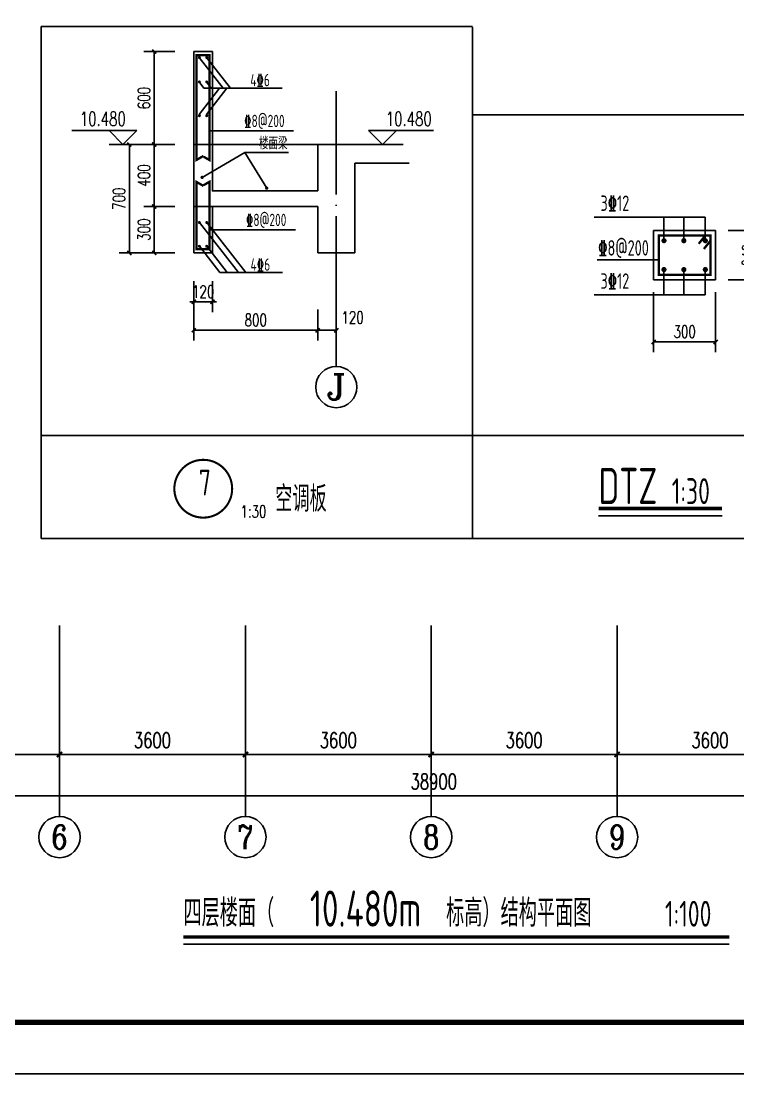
# Model space of a CAD drawing. Extents: x 1051052 to 1482120, y -981644 to -673261.
# Drawn here: x 1245401 to 1259289, y -924648 to -904252 of the extents above; entities that cross this region are included whole.
import ezdxf
from ezdxf.enums import TextEntityAlignment as Align

# ---------------------------------------------------------------- set-up
doc = ezdxf.new("R2010")
doc.units = 0
doc.header["$LTSCALE"] = 1000
doc.header["$MEASUREMENT"] = 0
doc.linetypes.add('DOTE', pattern=[2.42, 2, -0.2, 0.02, -0.2])
doc.linetypes.add('线型3', pattern=[750, 500, -250])
for name, color, linetype in [('82', 2, 'Continuous'), ('A-Fixt', 81, 'Continuous'), ('AXIS', 3, 'Continuous'), ('AXIS_TEXT', 7, 'Continuous'), ('DIM_ELEV', 3, 'Continuous'), ('DIM_IDEN', 3, 'Continuous'), ('DIM_LEAD', 3, 'Continuous'), ('DIM_SYMB', 3, 'Continuous'), ('DOTE', 1, 'DOTE'), ('PUB_DIM', 3, 'Continuous'), ('PUB_TEXT', 7, 'Continuous'), ('TK', 142, 'Continuous'), ('剖面钢筋', 1, 'Continuous'), ('填充', 8, 'Continuous'), ('钢筋', 1, 'Continuous')]:
    doc.layers.add(name, color=color, linetype=linetype)
doc.layers.add('BEAM-DASH', color=4, linetype='线型3', lineweight=25)
doc.layers.add('TAB', color=7, linetype='Continuous', lineweight=25)
doc.styles.add('_TCH_AXIS', font='COMPLEX', dxfattribs={"bigfont": 'GBCBIG'})
doc.styles.add('_TCH_DIM', font='SIMPLEX', dxfattribs={"bigfont": 'GBCBIG'})
doc.styles.add('_TCH_DIM_T3', font='SIMPLEX', dxfattribs={"width": 0.705882, "bigfont": 'GBCBIG'})
doc.styles.add('COMPLEX', font='COMPLEX')
doc.styles.get("Standard").update_dxf_attribs({"font": 'tssdeng.shx', "width": 0.7, "bigfont": '0hztxt.shx'})
doc.styles.add('TSSD_Dimension', font='Tssdeng.shx', dxfattribs={"width": 0.7, "bigfont": 'Hztxt.shx'})
doc.styles.add('TSSD_Norm', font='Tssdeng.shx', dxfattribs={"width": 0.7, "bigfont": 'hztxt.shx'})
doc.dimstyles.new('_TCH_ARCH&&100', dxfattribs={"dimtxt": 297.5, "dimasz": 100, "dimexe": 250, "dimexo": 300, "dimgap": 126.25, "dimtad": 1, "dimdec": 0, "dimzin": 0, "dimdsep": 46, "dimtxsty": '_TCH_DIM_T3', "dimblk": 'ARCHTICK', "dimcen": 0.09, "dimclrt": 7, "dimazin": 2, "dimtfac": 1, "dimtdec": 0, "dimtix": 1, "dimtmove": 2, "dimatfit": 3, "dimfxl": 0, "dimtolj": 1, "dimtzin": 0, "dimarcsym": 0})
doc.dimstyles.new('TCH-25-0.4&&80', dxfattribs={"dimtxt": 238, "dimasz": 80, "dimexe": 200, "dimexo": 240, "dimgap": 80, "dimtad": 1, "dimdec": 0, "dimlfac": 0.25, "dimzin": 0, "dimdsep": 46, "dimtxsty": '_TCH_DIM_T3', "dimblk": 'ARCHTICK', "dimcen": 0.09, "dimclrt": 7, "dimazin": 2, "dimtfac": 1, "dimtdec": 0, "dimtix": 1, "dimtmove": 2, "dimatfit": 3, "dimfxl": 0, "dimtolj": 1, "dimtzin": 0, "dimarcsym": 0})
doc.dimstyles.new('TCH-30--80', dxfattribs={"dimtxt": 238, "dimasz": 80, "dimexe": 200, "dimexo": 240, "dimgap": 80, "dimtad": 1, "dimdec": 0, "dimlfac": 0.333333, "dimzin": 0, "dimdsep": 46, "dimtxsty": '_TCH_DIM_T3', "dimblk": 'ARCHTICK', "dimcen": 0.09, "dimclrt": 7, "dimazin": 2, "dimtfac": 1, "dimtdec": 0, "dimtix": 1, "dimtmove": 2, "dimatfit": 3, "dimfxl": 0, "dimtolj": 1, "dimtzin": 0, "dimarcsym": 0})

# ---------------------------------------------------------------- blocks, each defined once
blk = doc.blocks.new('_ArchTick')
at = {"color": 0, "linetype": 'ByBlock', "const_width": 0.4}
blk.add_lwpolyline([(-0.5, -0.5), (0.5, 0.5)], dxfattribs=at)
blk = doc.blocks.new('*D348')
at = {"layer": 'AXIS', "color": 0, "lineweight": -2, "transparency": 16777216}
for p, q in [((1246147, -916960), (1246147, -918710)), ((1249747, -916960), (1249747, -918710)), ((1246147, -918460), (1249747, -918460))]:
    blk.add_line(p, q, dxfattribs=at)
at = {"layer": 'Defpoints', "color": 0, "transparency": 16777216}
for p in [(1246147, -915960), (1249747, -915960), (1249747, -918460)]:
    blk.add_point(p, dxfattribs=at)
at = {"layer": 'AXIS', "color": 0, "lineweight": -2, "transparency": 16777216, "xscale": 100, "yscale": 100, "zscale": 100, "rotation": 180}
blk.add_blockref('_ArchTick', (1246147, -918460), dxfattribs=at)
at = {"layer": 'AXIS', "color": 0, "lineweight": -2, "transparency": 16777216, "xscale": 100, "yscale": 100, "zscale": 100}
blk.add_blockref('_ArchTick', (1249747, -918460), dxfattribs=at)
at = {"layer": 'AXIS', "color": 7, "transparency": 16777216, "insert": (1247947, -918185), "char_height": 297.5, "attachment_point": 5, "style": '_TCH_DIM_T3'}
blk.add_mtext('\\A1;3600', dxfattribs=at)
blk = doc.blocks.new('*D349')
at = {"layer": 'AXIS', "color": 0, "lineweight": -2, "transparency": 16777216}
for p, q in [((1249747, -916960), (1249747, -918710)), ((1253347, -916960), (1253347, -918710)), ((1249747, -918460), (1253347, -918460))]:
    blk.add_line(p, q, dxfattribs=at)
at = {"layer": 'Defpoints', "color": 0, "transparency": 16777216}
for p in [(1249747, -915960), (1253347, -915960), (1253347, -918460)]:
    blk.add_point(p, dxfattribs=at)
at = {"layer": 'AXIS', "color": 0, "lineweight": -2, "transparency": 16777216, "xscale": 100, "yscale": 100, "zscale": 100, "rotation": 180}
blk.add_blockref('_ArchTick', (1249747, -918460), dxfattribs=at)
at = {"layer": 'AXIS', "color": 0, "lineweight": -2, "transparency": 16777216, "xscale": 100, "yscale": 100, "zscale": 100}
blk.add_blockref('_ArchTick', (1253347, -918460), dxfattribs=at)
at = {"layer": 'AXIS', "color": 7, "transparency": 16777216, "insert": (1251547, -918185), "char_height": 297.5, "attachment_point": 5, "style": '_TCH_DIM_T3'}
blk.add_mtext('\\A1;3600', dxfattribs=at)
blk = doc.blocks.new('*D350')
at = {"layer": 'AXIS', "color": 0, "lineweight": -2, "transparency": 16777216}
for p, q in [((1253347, -916960), (1253347, -918710)), ((1256947, -916960), (1256947, -918710)), ((1253347, -918460), (1256947, -918460))]:
    blk.add_line(p, q, dxfattribs=at)
at = {"layer": 'Defpoints', "color": 0, "transparency": 16777216}
for p in [(1253347, -915960), (1256947, -915960), (1256947, -918460)]:
    blk.add_point(p, dxfattribs=at)
at = {"layer": 'AXIS', "color": 0, "lineweight": -2, "transparency": 16777216, "xscale": 100, "yscale": 100, "zscale": 100, "rotation": 180}
blk.add_blockref('_ArchTick', (1253347, -918460), dxfattribs=at)
at = {"layer": 'AXIS', "color": 0, "lineweight": -2, "transparency": 16777216, "xscale": 100, "yscale": 100, "zscale": 100}
blk.add_blockref('_ArchTick', (1256947, -918460), dxfattribs=at)
at = {"layer": 'AXIS', "color": 7, "transparency": 16777216, "insert": (1255147, -918185), "char_height": 297.5, "attachment_point": 5, "style": '_TCH_DIM_T3'}
blk.add_mtext('\\A1;3600', dxfattribs=at)
blk = doc.blocks.new('*D351')
at = {"layer": 'AXIS', "color": 0, "lineweight": -2, "transparency": 16777216}
for p, q in [((1256947, -916960), (1256947, -918710)), ((1260547, -916960), (1260547, -918710)), ((1256947, -918460), (1260547, -918460))]:
    blk.add_line(p, q, dxfattribs=at)
at = {"layer": 'Defpoints', "color": 0, "transparency": 16777216}
for p in [(1256947, -915960), (1260547, -915960), (1260547, -918460)]:
    blk.add_point(p, dxfattribs=at)
at = {"layer": 'AXIS', "color": 0, "lineweight": -2, "transparency": 16777216, "xscale": 100, "yscale": 100, "zscale": 100, "rotation": 180}
blk.add_blockref('_ArchTick', (1256947, -918460), dxfattribs=at)
at = {"layer": 'AXIS', "color": 0, "lineweight": -2, "transparency": 16777216, "xscale": 100, "yscale": 100, "zscale": 100}
blk.add_blockref('_ArchTick', (1260547, -918460), dxfattribs=at)
at = {"layer": 'AXIS', "color": 7, "transparency": 16777216, "insert": (1258747, -918185), "char_height": 297.5, "attachment_point": 5, "style": '_TCH_DIM_T3'}
blk.add_mtext('\\A1;3600', dxfattribs=at)
blk = doc.blocks.new('*D354')
at = {"layer": 'AXIS', "color": 0, "lineweight": -2, "transparency": 16777216}
for p, q in [((1233947, -917760), (1233947, -919510)), ((1272847, -917760), (1272847, -919510)), ((1233947, -919260), (1272847, -919260))]:
    blk.add_line(p, q, dxfattribs=at)
at = {"layer": 'Defpoints', "color": 0, "transparency": 16777216}
for p in [(1233947, -915960), (1272847, -915960), (1272847, -919260)]:
    blk.add_point(p, dxfattribs=at)
at = {"layer": 'AXIS', "color": 0, "lineweight": -2, "transparency": 16777216, "xscale": 100, "yscale": 100, "zscale": 100, "rotation": 180}
blk.add_blockref('_ArchTick', (1233947, -919260), dxfattribs=at)
at = {"layer": 'AXIS', "color": 0, "lineweight": -2, "transparency": 16777216, "xscale": 100, "yscale": 100, "zscale": 100}
blk.add_blockref('_ArchTick', (1272847, -919260), dxfattribs=at)
at = {"layer": 'AXIS', "color": 7, "transparency": 16777216, "insert": (1253397, -918985), "char_height": 297.5, "attachment_point": 5, "style": '_TCH_DIM_T3'}
blk.add_mtext('\\A1;38900', dxfattribs=at)
blk = doc.blocks.new('_AXISO')
blk.add_circle((0, 0), 0.5)
at = {"layer": 'AXIS_TEXT', "style": 'COMPLEX', "width": 1.041667}
blk.add_attdef('A', text='', height=0.56, dxfattribs=at).set_placement((-0.25, -0.28), (0.25, -0.28), align=Align.FIT)
blk = doc.blocks.new('*D379')
at = {"layer": 'AXIS', "color": 0, "lineweight": -2, "transparency": 16777216}
for p, q in [((1243147, -916960), (1243147, -918710)), ((1246147, -916960), (1246147, -918710)), ((1243147, -918460), (1246147, -918460))]:
    blk.add_line(p, q, dxfattribs=at)
at = {"layer": 'Defpoints', "color": 0, "transparency": 16777216}
for p in [(1243147, -915960), (1246147, -915960), (1246147, -918460)]:
    blk.add_point(p, dxfattribs=at)
at = {"layer": 'AXIS', "color": 0, "lineweight": -2, "transparency": 16777216, "xscale": 100, "yscale": 100, "zscale": 100, "rotation": 180}
blk.add_blockref('_ArchTick', (1243147, -918460), dxfattribs=at)
at = {"layer": 'AXIS', "color": 0, "lineweight": -2, "transparency": 16777216, "xscale": 100, "yscale": 100, "zscale": 100}
blk.add_blockref('_ArchTick', (1246147, -918460), dxfattribs=at)
at = {"layer": 'AXIS', "color": 7, "transparency": 16777216, "insert": (1244647, -918185), "char_height": 297.5, "attachment_point": 5, "style": '_TCH_DIM_T3'}
blk.add_mtext('\\A1;3000', dxfattribs=at)
blk = doc.blocks.new('*D740')
at = {"layer": 'Defpoints', "color": 0, "transparency": 16777216}
for p in [(1247499, -906644), (1248390, -906644), (1248390, -908744)]:
    blk.add_point(p, dxfattribs=at)
at = {"layer": 'PUB_DIM', "color": 0, "lineweight": -2, "transparency": 16777216}
for p, q in [((1247899, -906644), (1247299, -906644)), ((1247499, -908744), (1247499, -906644)), ((1247899, -908744), (1247299, -908744))]:
    blk.add_line(p, q, dxfattribs=at)
at = {"layer": 'PUB_DIM', "color": 0, "lineweight": -2, "transparency": 16777216, "xscale": 80, "yscale": 80, "zscale": 80}
for p, rotation in [((1247499, -906644), 90), ((1247499, -908744), 270)]:
    blk.add_blockref('_ArchTick', p, dxfattribs=dict(at, rotation=rotation))
at = {"layer": 'PUB_DIM', "color": 7, "transparency": 16777216, "insert": (1247300, -907694), "char_height": 238, "attachment_point": 5, "rotation": 90, "style": '_TCH_DIM_T3'}
blk.add_mtext('\\A1;700', dxfattribs=at)
blk = doc.blocks.new('*D741')
at = {"layer": 'Defpoints', "color": 0, "transparency": 16777216}
for p in [(1248750, -908742), (1249110, -908742), (1249110, -909693)]:
    blk.add_point(p, dxfattribs=at)
at = {"layer": 'PUB_DIM', "color": 0, "lineweight": -2, "transparency": 16777216}
for p, q in [((1248750, -909293), (1248750, -909893)), ((1249110, -909293), (1249110, -909893)), ((1248750, -909693), (1248670, -909693)), ((1248750, -909693), (1249110, -909693)), ((1249110, -909693), (1249190, -909693))]:
    blk.add_line(p, q, dxfattribs=at)
at = {"layer": 'PUB_DIM', "color": 0, "lineweight": -2, "transparency": 16777216, "xscale": 80, "yscale": 80, "zscale": 80}
blk.add_blockref('_ArchTick', (1248750, -909693), dxfattribs=at)
at = {"layer": 'PUB_DIM', "color": 0, "lineweight": -2, "transparency": 16777216, "xscale": 80, "yscale": 80, "zscale": 80, "rotation": 180}
blk.add_blockref('_ArchTick', (1249110, -909693), dxfattribs=at)
at = {"layer": 'PUB_DIM', "color": 7, "transparency": 16777216, "insert": (1248930, -909494), "char_height": 238, "attachment_point": 5, "style": '_TCH_DIM_T3'}
blk.add_mtext('\\A1;120', dxfattribs=at)
blk = doc.blocks.new('*D742')
at = {"layer": 'Defpoints', "color": 0, "transparency": 16777216}
for p in [(1247981, -906644), (1249008, -906644), (1249008, -907844)]:
    blk.add_point(p, dxfattribs=at)
at = {"layer": 'PUB_DIM', "color": 0, "lineweight": -2, "transparency": 16777216}
for p, q in [((1248381, -906644), (1247781, -906644)), ((1247981, -907844), (1247981, -906644)), ((1248381, -907844), (1247781, -907844))]:
    blk.add_line(p, q, dxfattribs=at)
at = {"layer": 'PUB_DIM', "color": 0, "lineweight": -2, "transparency": 16777216, "xscale": 80, "yscale": 80, "zscale": 80}
for p, rotation in [((1247981, -906644), 90), ((1247981, -907844), 270)]:
    blk.add_blockref('_ArchTick', p, dxfattribs=dict(at, rotation=rotation))
at = {"layer": 'PUB_DIM', "color": 7, "transparency": 16777216, "insert": (1247782, -907244), "char_height": 238, "attachment_point": 5, "rotation": 90, "style": '_TCH_DIM_T3'}
blk.add_mtext('\\A1;400', dxfattribs=at)
blk = doc.blocks.new('*D743')
at = {"layer": 'Defpoints', "color": 0, "transparency": 16777216}
for p in [(1249008, -907844), (1247981, -908744), (1249002, -908744)]:
    blk.add_point(p, dxfattribs=at)
at = {"layer": 'PUB_DIM', "color": 0, "lineweight": -2, "transparency": 16777216}
for p, q in [((1248381, -907844), (1247781, -907844)), ((1247981, -907844), (1247981, -908744)), ((1248381, -908744), (1247781, -908744))]:
    blk.add_line(p, q, dxfattribs=at)
at = {"layer": 'PUB_DIM', "color": 0, "lineweight": -2, "transparency": 16777216, "xscale": 80, "yscale": 80, "zscale": 80}
for p, rotation in [((1247981, -907844), 90), ((1247981, -908744), 270)]:
    blk.add_blockref('_ArchTick', p, dxfattribs=dict(at, rotation=rotation))
at = {"layer": 'PUB_DIM', "color": 7, "transparency": 16777216, "insert": (1247782, -908294), "char_height": 238, "attachment_point": 5, "rotation": 90, "style": '_TCH_DIM_T3'}
blk.add_mtext('\\A1;300', dxfattribs=at)
blk = doc.blocks.new('*D744')
at = {"layer": 'Defpoints', "color": 0, "transparency": 16777216}
for p in [(1247981, -904844), (1249047, -904844), (1249008, -906644)]:
    blk.add_point(p, dxfattribs=at)
at = {"layer": 'PUB_DIM', "color": 0, "lineweight": -2, "transparency": 16777216}
for p, q in [((1248381, -904844), (1247781, -904844)), ((1247981, -906644), (1247981, -904844)), ((1248381, -906644), (1247781, -906644))]:
    blk.add_line(p, q, dxfattribs=at)
at = {"layer": 'PUB_DIM', "color": 0, "lineweight": -2, "transparency": 16777216, "xscale": 80, "yscale": 80, "zscale": 80}
for p, rotation in [((1247981, -904844), 90), ((1247981, -906644), 270)]:
    blk.add_blockref('_ArchTick', p, dxfattribs=dict(at, rotation=rotation))
at = {"layer": 'PUB_DIM', "color": 7, "transparency": 16777216, "insert": (1247782, -905744), "char_height": 238, "attachment_point": 5, "rotation": 90, "style": '_TCH_DIM_T3'}
blk.add_mtext('\\A1;600', dxfattribs=at)
blk = doc.blocks.new('*D745')
at = {"layer": 'Defpoints', "color": 0, "transparency": 16777216}
for p in [(1251148, -909216), (1251508, -909216), (1251508, -910243)]:
    blk.add_point(p, dxfattribs=at)
at = {"layer": 'PUB_DIM', "color": 0, "lineweight": -2, "transparency": 16777216}
for p, q in [((1251148, -909843), (1251148, -910443)), ((1251508, -909843), (1251508, -910443)), ((1251148, -910243), (1251508, -910243))]:
    blk.add_line(p, q, dxfattribs=at)
at = {"layer": 'PUB_DIM', "color": 0, "lineweight": -2, "transparency": 16777216, "xscale": 80, "yscale": 80, "zscale": 80, "rotation": 180}
blk.add_blockref('_ArchTick', (1251148, -910243), dxfattribs=at)
at = {"layer": 'PUB_DIM', "color": 0, "lineweight": -2, "transparency": 16777216, "xscale": 80, "yscale": 80, "zscale": 80}
blk.add_blockref('_ArchTick', (1251508, -910243), dxfattribs=at)
at = {"layer": 'PUB_DIM', "color": 7, "transparency": 16777216, "insert": (1251823, -909995), "char_height": 238, "attachment_point": 5, "style": '_TCH_DIM_T3'}
blk.add_mtext('\\A1;120', dxfattribs=at)
blk = doc.blocks.new('*D746')
at = {"layer": 'Defpoints', "color": 0, "transparency": 16777216}
for p in [(1248748, -909216), (1251148, -909216), (1251148, -910243)]:
    blk.add_point(p, dxfattribs=at)
at = {"layer": 'PUB_DIM', "color": 0, "lineweight": -2, "transparency": 16777216}
for p, q in [((1248748, -909843), (1248748, -910443)), ((1251148, -909843), (1251148, -910443)), ((1248748, -910243), (1251148, -910243))]:
    blk.add_line(p, q, dxfattribs=at)
at = {"layer": 'PUB_DIM', "color": 0, "lineweight": -2, "transparency": 16777216, "xscale": 80, "yscale": 80, "zscale": 80, "rotation": 180}
blk.add_blockref('_ArchTick', (1248748, -910243), dxfattribs=at)
at = {"layer": 'PUB_DIM', "color": 0, "lineweight": -2, "transparency": 16777216, "xscale": 80, "yscale": 80, "zscale": 80}
blk.add_blockref('_ArchTick', (1251148, -910243), dxfattribs=at)
at = {"layer": 'PUB_DIM', "color": 7, "transparency": 16777216, "insert": (1249948, -910044), "char_height": 238, "attachment_point": 5, "style": '_TCH_DIM_T3'}
blk.add_mtext('\\A1;800', dxfattribs=at)
blk = doc.blocks.new('A2K')
at = {"layer": 'TK'}
blk.add_lwpolyline([(0, 0), (59400, 0), (59400, 42000), (0, 42000)], close=True, dxfattribs=at)
at = {"layer": 'TK', "const_width": 100}
blk.add_lwpolyline([(2500, 1000), (58400, 1000), (58400, 41000), (2500, 41000)], close=True, dxfattribs=at)
blk = doc.blocks.new('*D937')
at = {"layer": 'Defpoints', "color": 0, "transparency": 16777216}
for p in [(1258857, -908307), (1259690, -908307), (1258857, -909267)]:
    blk.add_point(p, dxfattribs=at)
at = {"layer": 'PUB_DIM', "color": 0, "lineweight": -2, "transparency": 16777216}
for p, q in [((1259097, -908307), (1259890, -908307)), ((1259690, -909267), (1259690, -908307)), ((1259097, -909267), (1259890, -909267))]:
    blk.add_line(p, q, dxfattribs=at)
at = {"layer": 'PUB_DIM', "color": 0, "lineweight": -2, "transparency": 16777216, "xscale": 80, "yscale": 80, "zscale": 80}
for p, rotation in [((1259690, -908307), 90), ((1259690, -909267), 270)]:
    blk.add_blockref('_ArchTick', p, dxfattribs=dict(at, rotation=rotation))
at = {"layer": 'PUB_DIM', "color": 7, "transparency": 16777216, "insert": (1259491, -908787), "char_height": 238, "attachment_point": 5, "rotation": 90, "style": '_TCH_DIM_T3'}
blk.add_mtext('\\A1;240', dxfattribs=at)
blk = doc.blocks.new('*D938')
at = {"layer": 'Defpoints', "color": 0, "transparency": 16777216}
for p in [(1257656, -909267), (1258857, -909267), (1258857, -910469)]:
    blk.add_point(p, dxfattribs=at)
at = {"layer": 'PUB_DIM', "color": 0, "lineweight": -2, "transparency": 16777216}
for p, q in [((1257656, -909507), (1257656, -910669)), ((1258857, -909507), (1258857, -910669)), ((1257656, -910469), (1258857, -910469))]:
    blk.add_line(p, q, dxfattribs=at)
at = {"layer": 'PUB_DIM', "color": 0, "lineweight": -2, "transparency": 16777216, "xscale": 80, "yscale": 80, "zscale": 80, "rotation": 180}
blk.add_blockref('_ArchTick', (1257656, -910469), dxfattribs=at)
at = {"layer": 'PUB_DIM', "color": 0, "lineweight": -2, "transparency": 16777216, "xscale": 80, "yscale": 80, "zscale": 80}
blk.add_blockref('_ArchTick', (1258857, -910469), dxfattribs=at)
at = {"layer": 'PUB_DIM', "color": 7, "transparency": 16777216, "insert": (1258257, -910270), "char_height": 238, "attachment_point": 5, "style": '_TCH_DIM_T3'}
blk.add_mtext('\\A1;300', dxfattribs=at)

msp = doc.modelspace()

# ---------------------------------------------------------------- linework, layer by layer
at = {"layer": '82'}
for p, q in [((1258857.341, -908306.912), (1257656.256, -908306.912)), ((1257656.256, -908306.912), (1257656.256, -909045.488)), ((1258857.341, -909266.816), (1258857.341, -908306.912)), ((1257656.256, -909045.488), (1257656.256, -908918.046)), ((1257656.256, -908918.046), (1257656.256, -909266.816)), ((1257656.256, -909266.816), (1258857.341, -909266.816))]:
    msp.add_line(p, q, dxfattribs=at)
at = {"layer": 'A-Fixt', "color": 0}
for p, q in [((1248750.274, -906793.319), (1248750.274, -904843.425)), ((1248750.274, -904843.425), (1249110.018, -904843.425)), ((1248750.274, -908741.863), (1248750.274, -904843.425)), ((1249110.018, -904843.425), (1249110.018, -907543.92)), ((1249110.018, -906643.425), (1251148.639, -906643.62)), ((1251148.639, -906643.62), (1251148.639, -907543.92)), ((1251868.145, -906643.62), (1251148.639, -906643.62)), ((1251868.145, -906643.62), (1252802.818, -906643.62)), ((1248750.274, -908142.98), (1248750.274, -906793.319)), ((1251868.145, -907003.365), (1251868.145, -908741.301)), ((1251868.145, -907003.365), (1252923.084, -907003.365)), ((1250908.827, -907543.92), (1249110.018, -907543.92)), ((1250908.827, -907543.92), (1250938.806, -907543.92)), ((1251148.657, -907843.62), (1249110.018, -907843.62)), ((1249110.018, -907843.62), (1249110.018, -908741.863)), ((1251148.657, -907843.62), (1251148.657, -908741.301)), ((1248750.274, -908741.863), (1249110.018, -908741.863)), ((1251868.145, -908741.301), (1251148.657, -908741.301))]:
    msp.add_line(p, q, dxfattribs=at)
for points in [[(1251148.639, -907543.92), (1249110.018, -907543.92), (1249110.018, -904843.425), (1248750.274, -904843.425), (1248750.274, -908083.624), (1248750.274, -908083.624)], [(1248743.634, -904971.683), (1248750.274, -904971.683)], [(1248743.634, -904971.683), (1248750.274, -904971.683)], [(1248824.377, -904971.683), (1248824.378, -904971.683)], [(1248824.377, -904971.683), (1248824.378, -904971.683)], [(1248743.634, -905443.057), (1248750.274, -905443.057)], [(1248743.634, -905443.057), (1248750.274, -905443.057)], [(1248824.377, -905443.057), (1248824.378, -905443.057)], [(1248824.377, -905443.057), (1248824.378, -905443.057)], [(1248743.634, -906096.755), (1248750.274, -906096.755)], [(1248743.634, -906096.755), (1248750.274, -906096.755)], [(1248824.377, -906096.755), (1248824.378, -906096.755)], [(1248824.377, -906096.755), (1248824.378, -906096.755)], [(1248824.377, -908143.581), (1248824.378, -908143.581)], [(1248824.377, -908143.581), (1248824.378, -908143.581)]]:
    msp.add_lwpolyline(points, dxfattribs=at)
at = {"layer": 'AXIS'}
for p, q in [((1246146.766, -915960.357), (1246146.766, -919659.017)), ((1249746.766, -915960.357), (1249746.766, -919659.017)), ((1253346.766, -915960.357), (1253346.766, -919659.017)), ((1256946.766, -915960.357), (1256946.766, -919659.017))]:
    msp.add_line(p, q, dxfattribs=at)
msp.add_circle((1251508.401, -911341.932), 399.6, dxfattribs=at)
at = {"layer": 'BEAM-DASH', "ltscale": 0.001}
for p, q in [((1248750.274, -906643.62), (1249110.018, -906643.62)), ((1249110.018, -907843.62), (1248750.274, -907843.62))]:
    msp.add_line(p, q, dxfattribs=at)
at = {"layer": 'DIM_ELEV', "color": 0}
for p, q in [((1247645.53, -906373.62), (1246386.296, -906373.62)), ((1247375.53, -906643.62), (1247105.53, -906373.62)), ((1247375.53, -906643.62), (1247645.53, -906373.62)), ((1252404.52, -906643.62), (1252134.52, -906373.62)), ((1252134.52, -906373.62), (1253393.754, -906373.62)), ((1252404.52, -906643.62), (1252674.52, -906373.62)), ((1247904.194, -906643.62), (1247105.53, -906643.62)), ((1251875.856, -906643.62), (1252674.52, -906643.62))]:
    msp.add_line(p, q, dxfattribs=at)
at = {"layer": 'DIM_IDEN', "const_width": 40}
msp.add_lwpolyline([(1249490.911, -913311.507, 1), (1248370.911, -913311.507, 1)], format="xyb", close=True, dxfattribs=at)
at = {"layer": 'DIM_LEAD'}
for p, q in [((1248850.061, -904955.369), (1249316.388, -905551.473)), ((1248991.462, -904955.369), (1249457.789, -905551.473)), ((1248850.061, -905430.742), (1248944.508, -905551.473)), ((1248850.061, -906060.975), (1249248.64, -905551.473)), ((1250458.78, -905551.473), (1248944.508, -905551.473)), ((1248991.462, -905430.742), (1249085.909, -905551.473)), ((1248991.462, -906060.975), (1249390.04, -905551.473)), ((1250682.265, -906379.848), (1249030.501, -906379.848)), ((1248908.933, -907280.676), (1249738.953, -906797.299)), ((1250159.641, -907489.159), (1249738.953, -906797.299)), ((1249738.953, -906797.299), (1250583.258, -906797.299)), ((1248855.918, -908154.414), (1249615.369, -909125.218)), ((1248997.318, -908154.414), (1249756.77, -909125.218)), ((1250717.221, -908296.958), (1249065.456, -908296.958)), ((1248855.918, -908615.717), (1249254.496, -909125.218)), ((1248997.318, -908615.717), (1249395.897, -909125.218)), ((1250464.637, -909125.218), (1249254.496, -909125.218))]:
    msp.add_line(p, q, dxfattribs=at)
at = {"layer": 'DIM_LEAD', "const_width": 32}
for points in [[(1248895.107, -907288.728, 1), (1248922.76, -907272.624, 1)], [(1250167.954, -907502.83, 1), (1250151.328, -907475.488, 1)]]:
    msp.add_lwpolyline(points, format="xyb", close=True, dxfattribs=at)
at = {"layer": 'DIM_SYMB', "const_width": 70}
for points in [[(1256588.168, -913694.269), (1258982.014, -913694.269)], [(1248546.789, -921995.573), (1259119.167, -921995.573)]]:
    msp.add_lwpolyline(points, dxfattribs=at)
at = {"layer": 'DIM_SYMB'}
for points in [[(1256588.168, -913834.269), (1258982.014, -913834.269)], [(1248546.789, -922135.573), (1259119.167, -922135.573)]]:
    msp.add_lwpolyline(points, dxfattribs=at)
at = {"layer": 'DOTE', "linetype": 'DOTE'}
msp.add_line((1251508.401, -905609.885), (1251508.401, -910942.332), dxfattribs=at)
at = {"layer": 'PUB_TEXT'}
for p, q in [((1257856.256, -908051.21), (1256500.764, -908051.21)), ((1257856.256, -908506.912), (1257856.256, -908051.21)), ((1258657.341, -908051.21), (1257856.256, -908051.21)), ((1258241.177, -908506.912), (1258241.177, -908051.21)), ((1258657.341, -908506.912), (1258657.341, -908051.21)), ((1256564.466, -908879.16), (1257756.256, -908879.16)), ((1257856.256, -909066.816), (1257856.256, -909558.512)), ((1258241.177, -909066.816), (1258241.177, -909558.512)), ((1258657.341, -909066.816), (1258657.341, -909558.512)), ((1257856.256, -909558.512), (1256500.764, -909558.512)), ((1258657.341, -909558.512), (1257856.256, -909558.512))]:
    msp.add_line(p, q, dxfattribs=at)
at = {"layer": 'TAB'}
for p, q in [((1245792.963, -904354.761), (1254145.055, -904354.761)), ((1245792.963, -914273.555), (1245792.963, -904354.761)), ((1254145.055, -914273.555), (1254145.055, -904368.991)), ((1254145.055, -906071.065), (1270849.238, -906071.065)), ((1245792.963, -912279.595), (1262497.146, -912279.595)), ((1254145.055, -912279.595), (1270849.238, -912279.595)), ((1245792.963, -914273.555), (1262497.146, -914273.555)), ((1254145.055, -914273.555), (1270849.238, -914273.555))]:
    msp.add_line(p, q, dxfattribs=at)
at = {"layer": '剖面钢筋'}
for points in [[(1248936.859, -906863.894, 45, 45, 0), (1248803.056, -906941.145, 45, 45, 0), (1248803.056, -904914.511, 45, 45, 0), (1249052.679, -904914.511, 45, 45, 0), (1249052.679, -906946.29, 45, 45, 0), (1248938.774, -906880.527, 0, 0, 0)], [(1248936.859, -907447.591, 45, 45, 0), (1248803.056, -907370.34, 45, 45, 0), (1248803.056, -908672.127, 45, 45, 0), (1249052.679, -908672.127, 45, 45, 0), (1249052.679, -907365.195, 45, 45, 0), (1248938.774, -907430.957, 0, 0, 0)]]:
    msp.add_lwpolyline(points, format="xyseb", dxfattribs=at)
at = {"layer": '剖面钢筋', "const_width": 28.8}
for points in [[(1248841.518, -904960.85, -1), (1248870.318, -904960.85, -1)], [(1248983.349, -904960.85, -1), (1249012.149, -904960.85, -1)], [(1248841.518, -905432.224, -1), (1248870.318, -905432.224, -1)], [(1248983.349, -905432.224, -1), (1249012.149, -905432.224, -1)], [(1248841.518, -906085.922, -1), (1248870.318, -906085.922, -1)], [(1248983.349, -906085.922, -1), (1249012.149, -906085.922, -1)], [(1248841.518, -908154.414, 1), (1248870.318, -908154.414, 1)], [(1248983.349, -908154.414, 1), (1249012.149, -908154.414, 1)], [(1248841.518, -908615.717, 1), (1248870.318, -908615.717, 1)], [(1248983.349, -908615.717, 1), (1249012.149, -908615.717, 1)]]:
    msp.add_lwpolyline(points, format="xyb", close=True, dxfattribs=at)
at = {"layer": '钢筋', "const_width": 45}
for points in [[(1258757.341, -908406.912), (1257756.256, -908406.912), (1257756.256, -909166.816), (1258757.341, -909166.816), (1258757.341, -908406.912)], [(1258657.341, -908406.912), (1258529.058, -908566.701)], [(1258757.341, -908506.912), (1258629.058, -908666.701)]]:
    msp.add_lwpolyline(points, dxfattribs=at)
at = {"layer": '钢筋', "const_width": 50}
for points in [[(1257881.256, -908506.912, 1), (1257831.256, -908506.912, 1), (1257881.256, -908506.912, 1)], [(1258266.177, -908506.912, 1), (1258216.177, -908506.912, 1), (1258266.177, -908506.912, 1)], [(1258682.341, -908506.912, 1), (1258632.341, -908506.912, 1), (1258682.341, -908506.912, 1)], [(1257881.256, -909066.816, 1), (1257831.256, -909066.816, 1), (1257881.256, -909066.816, 1)], [(1258266.177, -909066.816, 1), (1258216.177, -909066.816, 1), (1258266.177, -909066.816, 1)], [(1258682.341, -909066.816, 1), (1258632.341, -909066.816, 1), (1258682.341, -909066.816, 1)]]:
    msp.add_lwpolyline(points, format="xyb", dxfattribs=at)

# ---------------------------------------------------------------- block references
at = {"layer": 'AXIS'}
ref = msp.add_blockref('_AXISO', (1246146.766, -920059.017), dxfattribs=dict(at, xscale=800, yscale=800, zscale=800))
ref.add_attrib('A', '6', dxfattribs={"layer": 'AXIS_TEXT', "height": 465.948, "style": '_TCH_AXIS'}).set_placement((1245991.449, -920291.991), (1246302.082, -920291.991), align=Align.FIT)
ref = msp.add_blockref('_AXISO', (1249746.766, -920059.017), dxfattribs=dict(at, xscale=800, yscale=800, zscale=800))
ref.add_attrib('A', '7', dxfattribs={"layer": 'AXIS_TEXT', "height": 465.948, "style": '_TCH_AXIS'}).set_placement((1249591.449, -920291.991), (1249902.082, -920291.991), align=Align.FIT)
ref = msp.add_blockref('_AXISO', (1253346.766, -920059.017), dxfattribs=dict(at, xscale=800, yscale=800, zscale=800))
ref.add_attrib('A', '8', dxfattribs={"layer": 'AXIS_TEXT', "height": 465.948, "style": '_TCH_AXIS'}).set_placement((1253191.449, -920291.991), (1253502.082, -920291.991), align=Align.FIT)
ref = msp.add_blockref('_AXISO', (1256946.766, -920059.017), dxfattribs=dict(at, xscale=800, yscale=800, zscale=800))
ref.add_attrib('A', '9', dxfattribs={"layer": 'AXIS_TEXT', "height": 465.948, "style": '_TCH_AXIS'}).set_placement((1256791.449, -920291.991), (1257102.082, -920291.991), align=Align.FIT)
at = {"layer": '填充'}
msp.add_blockref('A2K', (1227177.895, -924648.121), dxfattribs=at)

# ---------------------------------------------------------------- texts
at = {"layer": 'AXIS_TEXT', "style": '_TCH_AXIS', "width": 1.545455}
msp.add_text('J', height=496.939, dxfattribs=at).set_placement((1251307.259, -911590.402), (1251709.543, -911590.402), align=Align.FIT)
at = {"layer": 'PUB_TEXT'}
for s, height, style, width, p in [('4%%1326', 240, 'TSSD_Norm', 0.7, (1249841.428, -905515.449)), ('%%1328@200', 240, 'TSSD_Norm', 0.7, (1249721.973, -906307.848)), ('楼面梁', 240, 'TSSD_Norm', 0.7, (1250010.168, -906738.606)), ('3%%13212', 300, 'TSSD_Dimension', 0.7, (1256626.257, -907931.212)), ('%%1328@200', 240, 'TSSD_Norm', 0.7, (1249756.928, -908224.958)), ('%%1328@200', 300, 'TSSD_Dimension', 0.7, (1256582.662, -908796.739)), ('4%%1326', 240, 'TSSD_Norm', 0.7, (1249847.284, -909089.193)), ('3%%13212', 300, 'TSSD_Dimension', 0.7, (1256626.257, -909438.514)), ('1:30', 238, '_TCH_DIM', 0.705882, (1249650.911, -913871.507))]:
    msp.add_text(s, height=height, dxfattribs=dict(at, style=style, width=width)).set_placement(p)
at = {"layer": 'PUB_TEXT', "color": 0, "style": '_TCH_DIM', "width": 0.705882}
for p in [(1246539.296, -906279.12), (1252466.754, -906279.12)]:
    msp.add_text('10.480', height=267.75, dxfattribs=at).set_placement(p)
at = {"layer": 'PUB_TEXT', "color": 7, "width": 0.7}
for s, height, p in [('DTZ', 700, (1256588.168, -913608.115)), ('1:30', 500, (1258007.014, -913608.115)), ('四层楼面（', 529.1339, (1248546.789, -921794.943)), ('10.480m', 700, (1250996.789, -921794.943)), ('标高）结构平面图', 529.1339, (1253635.251, -921794.943)), ('1:100', 500, (1257874.936, -921794.943))]:
    msp.add_text(s, height=height, dxfattribs=at).set_placement(p)
at = {"layer": 'PUB_TEXT', "width": 0.7}
msp.add_text('7', height=500, dxfattribs=at).set_placement((1248845.352, -913592.086), align=Align.BOTTOM_LEFT)
msp.add_text('空调板', height=500, dxfattribs=at).set_placement((1250325.148, -913757.779))

# ---------------------------------------------------------------- dimensions: what is measured, and where the dimension line sits
at = {"layer": 'AXIS'}
for p1, p2, distance, picture, middle in [((1233946.766, -915960.357), (1272846.766, -915960.357), -3300, '*D354', (1253396.766, -918985.357)), ((1246146.766, -915960.357), (1249746.766, -915960.357), -2500, '*D348', (1247946.766, -918185.357)), ((1249746.766, -915960.357), (1253346.766, -915960.357), -2500, '*D349', (1251546.766, -918185.357)), ((1253346.766, -915960.357), (1256946.766, -915960.357), -2500, '*D350', (1255146.766, -918185.357)), ((1256946.766, -915960.357), (1260546.766, -915960.357), -2500, '*D351', (1258746.766, -918185.357))]:
    dim = msp.add_aligned_dim(p1=p1, p2=p2, distance=distance, dimstyle='_TCH_ARCH&&100', dxfattribs=at)
    dim.commit()
    dim.dimension.update_dxf_attribs({"geometry": picture, "text_midpoint": middle})
dim = msp.add_linear_dim(base=(1246146.766, -918460.357), p1=(1243146.766, -915960.357), p2=(1246146.766, -915960.357), angle=180, dimstyle='_TCH_ARCH&&100', dxfattribs=at)
dim.commit()
dim.dimension.update_dxf_attribs({"geometry": '*D379', "text_midpoint": (1244646.766, -918185.357)})
at = {"layer": 'PUB_DIM'}
for base, p1, p2, picture, middle in [((1247981.465, -904843.62), (1249007.678, -906643.62), (1249046.905, -904843.62), '*D744', (1247782.465, -905743.62)), ((1247981.465, -908743.62), (1249007.678, -907843.62), (1249001.976, -908743.62), '*D743', (1247782.465, -908293.62))]:
    dim = msp.add_linear_dim(base=base, p1=p1, p2=p2, angle=270, dimstyle='TCH-30--80', dxfattribs=at)
    dim.commit()
    dim.dimension.update_dxf_attribs({"geometry": picture, "text_midpoint": middle})
for p1, p2, distance, dimstyle, picture, middle in [((1248389.515, -908743.62), (1248389.515, -906643.62), 890.564, 'TCH-30--80', '*D740', (1247299.952, -907693.62)), ((1249007.678, -907843.62), (1249007.678, -906643.62), 1026.213, 'TCH-30--80', '*D742', (1247782.465, -907243.62)), ((1258857.341, -909266.816), (1258857.341, -908306.912), -832.781, 'TCH-25-0.4&&80', '*D937', (1259491.122, -908786.864)), ((1248750.274, -908741.863), (1249110.018, -908741.863), -950.67, 'TCH-30--80', '*D741', (1248930.146, -909493.532)), ((1248748.41, -909216.206), (1251148.41, -909216.206), -1026.98, 'TCH-30--80', '*D746', (1249948.41, -910044.186)), ((1257656.256, -909266.816), (1258857.341, -909266.816), -1201.866, 'TCH-25-0.4&&80', '*D938', (1258256.798, -910269.682))]:
    dim = msp.add_aligned_dim(p1=p1, p2=p2, distance=distance, dimstyle=dimstyle, dxfattribs=at)
    dim.commit()
    dim.dimension.update_dxf_attribs({"geometry": picture, "text_midpoint": middle})
dim = msp.add_linear_dim(base=(1251508.401, -910243.186), p1=(1251148.41, -909216.206), p2=(1251508.401, -909216.206), angle=0, text='120', dimstyle='TCH-30--80', dxfattribs=at)
dim.commit()
dim.dimension.update_dxf_attribs({"geometry": '*D745', "text_midpoint": (1251823.086, -909994.907), "dimtype": 129})

doc.saveas('drawing.dxf')
